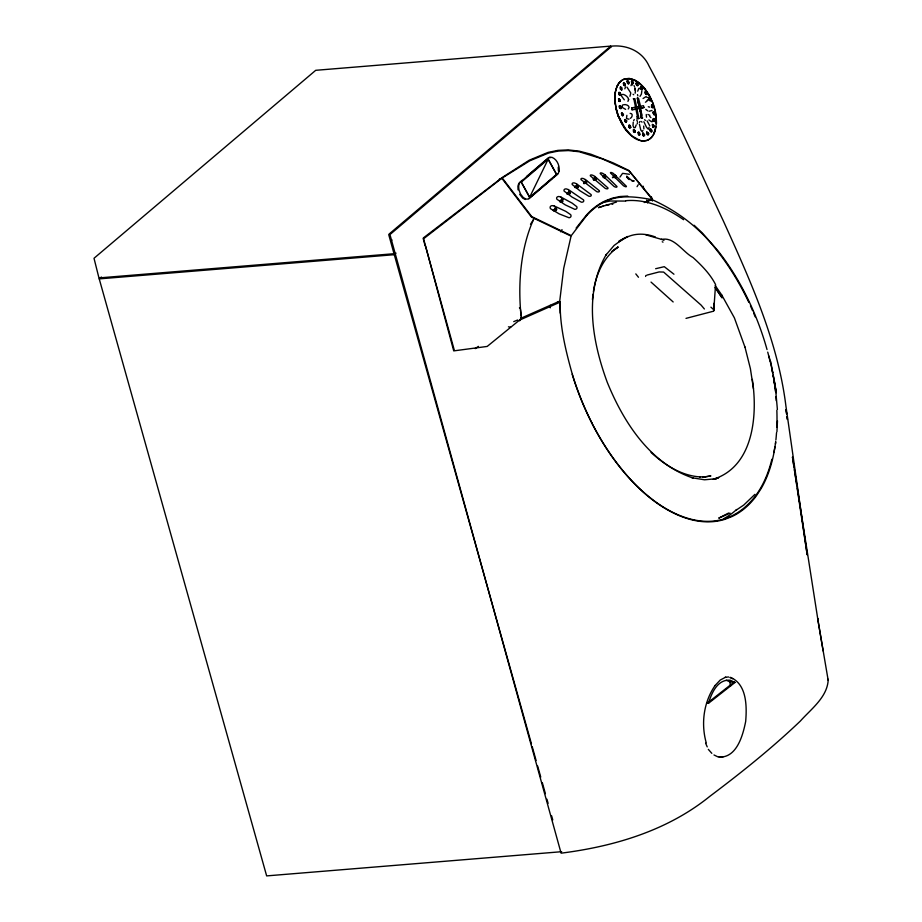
<?xml version="1.0" encoding="UTF-8"?>
<svg xmlns="http://www.w3.org/2000/svg" width="922" height="922" viewBox="0 0 922 922"><rect width="100%" height="100%" fill="white"/><g stroke="black" fill="none" stroke-linecap="round" stroke-linejoin="round"><path stroke-width="1.38" d="M521.241 317.214L519.685 320.821M643.89 128.907L643.671 126.072M776.923 431.876L777.477 420.847M661.696 239.466C674.097 236.481 683.006 252.179 692.987 257.469C701.619 265.363 710.263 274.076 715.564 284.564L713.72 311.129M615.412 92.523L614.951 100.037A33.895 19.074 69.3 0 0 618.408 116.253L621.935 123.951M592.42 299.592L593.03 294.233M533.999 218.376C520.227 248.686 517.703 285.082 521.287 318.09L559.723 301.125L563.711 268.348L571.064 236.124L531.521 217.131L501.833 178.257L499.275 179.168M555.044 209.156L555.159 208.291L556.554 208.591L556.346 209.259M604.233 176.425L604.348 175.572L605.316 175.722M637.24 123.859L637.402 122.695M633.23 122.211L633.011 125.599L633.875 127.685L635.189 127.582L636.203 124.908M773.881 452.506L775.725 442.456M593.422 291.629C595.762 275.885 602.193 260.154 614.571 249.666L614.052 250.104L617.994 247.073L611.597 251.625M615.262 92.673L616.127 89.273M656.164 126.787L654.389 132.941A33.918 19.085 69.3 0 1 647.29 140.282A31.233 17.564 68.9 0 1 639.845 140.421L631.731 135.811L624.217 127.305M644.282 202.529L651.958 198.91L629.184 171.031L602.412 158.93L579.212 151.761L568.378 150.574L558.213 151.07L548.521 153.052L529.816 160.785L502.248 177.981L531.752 216.612L571.283 235.629L586.68 215.494M647.498 201.664L652.465 199.083L628.792 170.42L613.026 162.825L590.887 154.216L579.074 151.104L568.136 149.894L557.879 150.378L548.129 152.384L529.297 160.174L502.536 177.289L423.843 237.565L423.14 238.279L425.111 245.782M645.619 276.462L645.838 275.494M575.386 185.875L575.524 187.512L577.368 186.901M637.724 91.197L638.739 88.535L639.395 88.155L640.594 89.238M635.154 93.226L635.489 90.587M630.982 85.665L631.282 84.732L632.469 84.939M639.372 122.568L639.672 121.635M642.945 130.44L642.115 131.616L640.778 130.06L639.395 124.216M518.879 183.155L517.91 186.152L518.06 189.863M615.977 89.422L617.187 86.368A33.918 19.085 69.3 0 1 624.286 79.027L629.115 78.358L634.417 79.914A33.918 19.085 69.3 0 1 644.985 88.789L649.491 95.485L653.018 103.195A34.713 19.339 69.4 0 1 656.118 115.481L656.51 123.225L654.217 133.045A33.895 19.062 69.3 0 1 647.117 140.386L642.3 141.054L636.998 139.51A33.895 19.062 69.3 0 1 626.441 130.636L618.547 116.114A33.918 19.085 69.3 0 1 615.089 99.887L615.066 96.084M654.055 133.033L654.758 131.108M708.407 703.359C711.588 693.24 717.339 679.203 730.166 680.206L735.03 682.441L708.407 703.359L707.232 703.198L733.866 682.28L735.03 682.441M533.446 219.793L530.507 224.242M560.207 313.123L560.161 301.851L557.533 301.725M548.221 159.114L529.585 197.366L521.276 182.13L548.221 159.114L556.542 174.35L529.747 197.308L521.276 182.13M635.8 273.892L638.473 277.268M714.227 310.126L714.101 303.361L714.227 310.126L710.92 307.176M633.668 120.644L634.244 119.537M626.879 115.331L626.464 118.5L628.942 119.215M647.048 100.775L647.636 99.68M391.17 241.184L391.919 239.858M560.714 231.825L562.028 229.624M715.092 685.495C703.659 702.034 700.812 723.701 706.264 742.913M637.044 186.67L638.255 184.677M619.964 177.07L622.592 173.336L629.449 174.281M646.253 114.512L646.506 117.186M576.135 228.068L586.611 214.918A168.634 94.805 69.7 0 1 605.362 200.812L612.485 198.115L619.964 196.524L627.709 196.098M554.641 208.199L555.874 208.003L555.263 208.603M603.829 175.468L605.074 175.284L605.547 176.54M627.94 101.385C630.199 98.516 625.969 95.173 623.376 94.39M622.442 105.027L622.258 107.459L625.623 109.361M652.015 110.456L649.146 111.262M562.42 201.711L562.916 201.134M569.658 194.081L570.142 193.505M555.943 210.689L556.773 209.409L556.15 209.202M577.633 187.973L578.117 187.397M586.3 183.42L586.795 182.844M595.497 180.02L595.992 179.444M605.143 177.958L605.961 176.678L605.351 176.482M615.274 177.635L615.769 177.059M754.922 494.353L743.777 505.037L735.963 510.281M643.06 98.527L646.011 96.626L647.463 97.605M715.023 685.588L720.232 680.044L725.66 677.209M628.228 109.015C631.201 106.341 625.9 103.783 623.468 104.762M639.995 96.349L641.389 94.171L641.896 90.494M561.671 851.698L266.654 875.9L99.23 278.882L394.293 254.691L396.022 253.147M629.957 96.314L630.786 92.972L626.995 87.152M519.973 182.21L522.152 180.332M526.52 176.575L548.371 157.8A10.338 5.82 67.2 0 1 550.907 157.616M529.032 198.368L539.958 188.975M542.148 187.108L551.978 178.649M554.157 176.77L557.43 173.958M99.23 278.882L101.42 277.026M610.79 46.1L389.222 233.958L388.715 234.58L394.017 253.723L98.942 277.925L94.009 258.275L315.716 70.314L610.79 46.1L611.067 46.734M501.833 178.257L423.59 238.752L453.728 350.89L487.196 346.43L519.443 320.165L560 302.185M646.818 101.282L645.435 102.227M630.279 118.362C632.434 117.463 633.276 113.245 630.141 113.371M475.268 348.62L478.368 346.361M615.216 249.055L617.994 247.073M797.15 488.199L807.199 554.894L785.924 406.129C777.88 341.105 750.439 280.83 723.701 221.729L723.102 220.427C698.715 168.807 676.137 116.218 648.996 65.969C642.53 51.54 627.294 44.74 612.035 46.1L389.948 234.568L561.095 853.173C614.386 846.396 667.516 830.595 709.905 796.274C741.253 772.705 771.968 748.145 800.365 721.039C810.968 709.145 827.115 697.366 828.175 680.263L817.641 618.362L823.15 650.978M728.622 513.035L718.745 518.141L730.097 513.116M623.122 238.902L614.11 245.448L605.869 255.14L606.353 254.357C583.361 293.45 592.558 342.235 607.149 382.019C623.26 421.711 649.814 463.524 692.998 478.022L692.065 477.78L704.535 479.786L716.29 478.737L713.19 479.279L718.676 477.631L716.14 478.599M618.662 241.334L621.094 239.835M618.881 241.875L623.572 239.052M622.315 239.075L627.824 236.458M624.148 238.74C633.541 232.77 645.216 233.185 655.323 236.954M586.542 182.867L585.309 183.386L586.035 182.349M595.739 179.467L594.506 179.986L595.232 178.949M577.875 187.431L576.63 187.95L576.446 187.281M605.362 177.45L604.21 177.934L604.89 176.955M569.9 193.528L568.655 194.046L569.393 192.998M615.516 177.082L614.283 177.6L615.009 176.563M562.662 201.157L561.429 201.688L562.155 200.639M556.162 210.17L555.021 210.654L555.689 209.686M556.542 174.35L548.071 159.172M513.738 321.628L517.622 320.015M642.161 118.166L640.329 105.431L638.485 98.205L637.356 98.078L638.197 103.391M633.241 98.781L634.912 98.712L638.9 118.489L637.286 118.558L636.998 116.575M631.72 107.909L631.824 109.879L644.052 107.471L643.441 105.696L631.72 107.909L632.342 109.683M637.286 118.558L638.9 118.489M642.692 117.97L640.974 118.051L640.583 115.1M644.052 107.471L642.023 107.978M603.195 206.032L598.424 207.646L616.507 202.056M713.547 479.186C753.747 466.313 757.792 414.958 752.306 379.38M646.829 275.136L659.08 271.944L663.621 272.071L701.089 305.09L704.385 308.985M655.634 268.717L664.278 266.677L673.959 274.226M686.003 318.378L713.075 311.313M593.641 180.193L593.388 179.548L594.31 179.329M604.037 177.312L603.172 177.52L603.161 176.759M585.113 182.729L583.476 182.959M613.165 177.162L614.087 176.943M568.471 193.39L566.834 193.62L567.122 194.265M561.233 201.019L559.596 201.25M554.837 210.043L553.315 210.251L553.58 210.861L554.203 210.85L553.961 209.478M602.562 202.586L610.007 201.019L625.658 201.065M634.209 180.989L631.87 180.908M633.771 109.534L636.364 109.061M605.477 205.433L609.154 204.811M702.702 477.204L710.908 475.925L702.887 477.193M594.771 177.785L596.269 178.061M614.536 175.399L616.046 175.676M594.932 178.534L596.234 178.522M585.574 181.185L587.072 181.461M576.895 185.748L578.405 186.025M568.92 191.845L570.43 192.122M561.682 199.475L563.192 199.763M612.116 204.246L612.842 204.177M625.542 86.841L624.839 88.812M725.234 677.221L728.726 676.979M625.808 200.708C646.714 198.795 666.825 208.038 683.594 219.701M705.353 476.789L699.579 476.928L700.466 476.928C681.473 475.856 664.681 464.953 651.047 452.414M723.297 756.708L717.812 756.824L713.974 754.957M719.033 757.066C736.851 758.045 742.948 735.157 745.679 721.43C746.924 706.31 746.924 684.251 730.42 677.347M583.764 183.605L584.433 183.593L584.168 182.13M574.809 187.512L575.524 187.512M559.885 201.895L560.553 201.895L560.288 200.42M454.189 349.795L425.526 246.128M622.477 94.424L621.682 94.424L621.382 95.876L624.309 99.83M726.248 680.206L729.89 681.877L733.866 682.28M508.437 326.826L510.615 327.16M614.513 174.65L626.441 186.336A4.149 1.095 36.5 0 1 623.503 185.795L610.433 172.898A4.149 1.095 36.5 0 1 613.361 173.44L616.011 176.137M594.736 177.036L595.727 178.43M585.539 180.435L586.415 181.069M576.861 184.999L578.371 186.486M568.886 191.096L569.877 192.491M561.659 198.726L562.524 199.359M651.808 199.59C636.503 196.87 619.941 194.415 605.362 201.434A167.608 94.217 69.8 0 0 586.703 215.552M645.826 234.845L661.258 239.294M631.558 79.027L624.125 79.188A33.895 19.074 69.3 0 0 617.037 86.53M647.947 114.478L649.883 115.354M648.304 106.745L649.664 107.136M633.644 180.747C630.832 181.646 624.655 172.783 627.214 177.577M631.397 79.015L634.255 80.076A33.895 19.074 69.3 0 1 644.801 88.938L649.307 95.634M662.25 241.783L663.01 242.117M661.408 239.19L663.944 240.342M730.028 677.566L732.633 678.753M652.303 199.763C677.889 211.219 700.536 228.714 717.454 251.13A169.971 95.611 69.4 0 1 744.699 293.991A169.971 95.611 69.4 0 1 748.779 302.266M525.402 199.498L522.682 198.103L519.697 194.358M647.786 110.871L645.78 109.361M641.009 121.462L642.046 122.142M633.08 94.275L633.725 94.712M644.57 119.745L645.423 120.39M628.274 178.88L629.196 179.594M648.881 119.918L651.451 121.681L652.246 121.692L652.546 120.229M519.42 307.856L520.077 308.421M673.164 301.967L651.024 282.086M694.105 225.245L702.23 232.909L717.881 250.692A170.558 95.911 69.4 0 1 745.253 293.703A170.57 95.957 69.4 0 1 767.023 349.565M649.618 116.276L650.944 117.624M708.315 749.356L711.819 753.343M647.071 120.851L649.814 125.876M715.276 285.659L721.834 295.132M623.929 127.432L626.28 130.624M715.011 287.468L722.099 297.864L715.91 288.551M636.745 119.883L637.39 121.45M721.753 295.028L734.385 317.848L745.034 347.34M623.203 126.268L618.247 116.241M634.002 85.619L634.532 86.495M651.209 99.38L644.639 88.927A33.895 19.074 69.3 0 0 642.127 86.092M705.595 743.178L707.232 746.878M612.45 177.174L612.738 177.819M614.029 175.33L614.306 175.987M594.252 177.715L594.529 178.372M585.055 181.115L585.332 181.772M576.388 185.679L576.665 186.336M568.413 191.776L568.69 192.433M561.175 199.417L561.452 200.062M651.047 99.38L652.845 103.333M567.791 194.254L567.526 192.779M643.867 121.704L646.483 127.236L648.385 129.264L649.088 127.305M827.679 678.811L828.175 680.263M394.293 254.691L531.452 743.904M532.225 746.67L536.097 760.489M537.641 766.021L540.741 777.073M542.297 782.605L545.398 793.658M546.942 799.19L548.106 803.339M551.598 815.774L552.762 819.912M744.918 346.879L750.393 368.639L753.435 388.588M637.356 98.078L641.505 117.843M651.393 196.859L652.476 200.996M643.164 186.175L643.89 188.952M646.783 200.097L647.509 202.875M637.505 94.586L637.84 95.865M633.771 98.585L637.817 118.362M638.497 104.682L639.107 107.275M768.983 356.123L771.956 369.031M770.608 361.263L775.264 385.684L777.384 409.426M639.372 108.566L639.903 111.159M772.187 370.241L772.624 372.672M773.074 375.104L773.523 377.536M774.307 381.869L776.301 392.737L773.132 375.45M772.198 370.31L772.659 372.88M641.021 111.239L641.735 115.238M520.481 309.458L521.149 315.566M818.01 620.471L792.459 456.978L793.946 466.924M794.372 469.759L796.723 485.364M787.434 419.395L787.031 416.594L787.423 419.441M729.89 681.877L730.489 686.256M628.62 99.76L628.562 99.057M558.248 167.239L558.398 170.962M593.365 178.73L593.388 179.548M656.303 119.537L656.326 123.341M656.164 123.329L656.141 119.526A33.895 19.074 69.3 0 0 655.922 116.898M560.161 301.851C559.781 326.469 565.693 350.671 572.308 374.217A169.971 95.623 69.4 0 0 592.131 423.382M550.284 305.297L550.284 307.833M652.684 103.322A33.895 19.074 69.3 0 1 655.761 115.55M736.62 509.509A177.888 100.072 69.4 0 1 723.862 518.579M619.907 81.931A33.895 19.074 69.3 0 0 616.876 86.518L615.101 92.661L614.79 100.025A33.895 19.074 69.3 0 0 615.158 104.002M634.094 80.064A33.895 19.074 69.3 0 1 636.802 81.609M637.701 82.231A33.895 19.074 69.3 0 1 639.499 83.637M591.97 423.21A169.971 95.611 69.4 0 0 684.954 517.415A167.965 94.493 69.4 0 0 724.404 518.844C739.986 513.934 752.479 502.098 760.581 488.164A167.965 94.493 69.4 0 0 771.875 459.271M775.921 396.644A170.57 95.946 69.4 0 1 776.289 400.77M776.843 410.278A170.57 95.946 69.4 0 1 776.831 427.393M776.52 432.81A170.57 95.946 69.4 0 1 775.898 439.817M618.247 116.241A33.895 19.074 69.3 0 1 615.861 108.081M572.205 374.274A170.858 96.119 69.4 0 0 592.108 423.578A170.57 95.957 69.4 0 0 651.554 499.102A170.582 95.957 69.4 0 0 676.875 514.614A168.576 94.828 69.4 0 0 724.865 519.328L731.987 516.539A178.58 100.463 69.4 0 0 756.317 495.909L761.111 488.579A168.576 94.828 69.4 0 0 775.01 446.628M775.736 441.2A168.576 94.828 69.4 0 1 775.39 443.931M767.726 352.123A170.57 95.957 69.4 0 1 769.985 361.067M773.996 381.443A170.57 95.957 69.4 0 1 774.434 384.255M775.01 388.45A170.57 95.957 69.4 0 1 775.367 391.239M750.45 305.873A169.971 95.611 69.4 0 1 752.606 310.714M753.654 313.157A169.971 95.611 69.4 0 1 755.187 316.845M652.914 112.357L654.067 114.881L652.891 112.357L654.044 112.046L654.655 114.72L654.044 112.046L652.891 112.357M626.614 120.897L626.176 122.384L625.473 122.188L624.609 120.309L626.153 122.396L626.591 120.909L624.851 119.514L626.614 120.897M636.134 83.176L636.56 85.147L637.863 85.608L638.128 84.836L637.263 85.723L636.134 84.133L636.606 82.692L637.309 82.934L637.897 83.787L637.309 82.934L636.134 83.176M648.558 133.506L648.108 134.935L647.394 134.693L648.558 134.474L648.581 133.506L646.829 132.03L646.806 133.851L646.829 132.03L648.558 133.506M618.627 92.73L619.042 94.701L620.345 95.173L620.402 93.353L619.803 92.5L620.61 94.401L619.734 95.277L618.616 93.687L619.1 92.258L618.627 92.73M653.329 106.433L653.295 107.378L652.926 105.408L651.612 104.878L652.108 107.54L652.811 107.816L651.531 106.664L651.612 104.878L653.329 106.433M649.941 129.345L650.275 131.304L650.436 128.953L651.727 130.163L651.6 131.904L650.944 131.95L651.889 131.212L651.151 129.276L649.941 129.345M620.276 100.394L620.206 101.316L618.985 101.397L618.558 98.758L618.985 101.397L620.206 101.316L619.204 98.712L620.276 100.394M633.391 82.531L633.333 83.453L632.112 83.545L631.685 80.894L632.999 81.505L632.331 80.848L631.363 81.609L632.112 83.545L633.333 83.453L633.391 82.531M648.788 98.158L649.065 100.106L650.39 100.786L649.065 100.106L648.788 98.158L650.575 99.069L650.702 100.118L650.01 98.158L648.788 98.158M635.235 131.212L635.154 132.123L633.898 132.123L633.356 131.212L634.613 132.48L635.235 131.212L633.564 129.495L633.218 130.175L634.198 129.506L635.235 131.212M619.354 105.949L619.584 107.874L620.898 108.635L620.61 106.03L619.907 105.627L621.14 106.964L620.898 108.635L619.584 107.874L619.354 105.949M627.121 81.113L627.352 83.038L628.666 83.787L628.908 82.116L628.666 83.787L628.02 83.741L627.121 81.113L628.366 81.182L627.121 81.113M654.113 126.268L653.444 127.478L653.767 125.219L652.453 124.458L652.741 127.075L652.453 124.458L654.113 126.268M638.093 132.399L637.955 133.264L638.658 132.111L639.372 132.549L639.591 135.131L638.266 134.312L638.911 135.05L639.983 134.52L639.372 132.549L638.093 132.399M625.266 84.674L624.551 85.758L623.837 85.285L623.652 82.738L624.344 82.865L623.272 83.314L623.837 85.285L625.104 85.516L624.989 83.625L625.266 84.674M653.272 118.8L654.044 121.462L653.099 119.641L653.848 118.558L654.562 119.03L654.712 121.589L655.046 119.998L653.295 118.788M623.433 114.685L622.696 115.757L621.993 115.285L621.428 113.314L622.673 115.769L623.456 114.674L621.831 112.738L623.433 114.685M640.94 86.576L641.021 88.454L642.323 89.411L642.761 88.858L641.654 89.238L640.755 87.394L640.963 86.564L642.254 86.875L642.715 87.867L640.963 86.564M644.547 135.004L643.752 136.018L643.06 135.499L643.752 136.018L644.57 134.992L642.98 132.987L642.599 134.52L642.98 132.987L644.547 135.004M620.322 87.141L620.391 89.008L621.705 89.976L621.624 87.452L621.728 89.964L620.414 88.996L620.921 86.945L620.356 87.129M559.193 170.916L558.121 173.82L528.571 199.048L525.989 199.083L523.281 197.55L520.527 194.012L519.086 190.289A10.338 5.82 67.2 0 1 519.835 182.591L549.397 157.374L551.978 157.328C557.188 159.483 559.642 165.568 559.193 170.916M630.706 127.248L629.795 128.054L629.104 127.443L628.689 126.429L629.795 128.054L630.706 127.248L629.242 125.035L628.746 125.473L629.922 125.334L630.706 127.248M645.446 91.578L645.158 93.214L646.38 94.597L646.944 94.309L645.688 94.159L645.077 92.188L645.469 91.566L646.783 92.384L647.094 93.445L645.469 91.566M554.157 205.94L552.117 205.606A4.149 2.57 24.8 0 0 550.48 208.695L559.216 213.904L569.047 217.753A4.149 2.57 24.8 0 0 570.683 214.665L565.843 211.38L554.157 205.94M560.853 197.008L558.824 196.501A4.149 2.432 26.2 0 0 556.876 199.221L565.232 204.868L574.809 209.352A4.149 2.432 26.2 0 0 576.757 206.643L572.17 203.151L560.853 197.008M568.367 189.575L566.362 188.906A4.149 2.236 27.7 0 0 564.16 191.131L572.113 197.124L581.402 202.195A4.149 2.236 27.7 0 0 583.591 199.97L568.367 189.575M576.55 183.812L574.579 182.982A4.149 1.913 29 0 0 572.239 184.561L579.823 190.693L588.801 196.213A4.149 1.913 29 0 0 591.14 194.623L576.55 183.812M585.435 179.571L583.511 178.603A4.149 1.648 30.5 0 0 581.01 179.617L596.834 191.718A4.149 1.648 30.5 0 0 599.335 190.693L585.435 179.571M594.886 176.459L593.007 175.364A4.149 1.464 32.4 0 0 590.334 175.871L605.281 188.411A4.149 1.464 32.4 0 0 607.955 187.904L594.886 176.459M604.867 174.754L603.057 173.543A4.149 1.337 34.6 0 0 600.199 173.578L614.121 186.532A4.149 1.337 34.6 0 0 616.979 186.498L604.867 174.754M628.02 178.488L626.776 176.817L628.02 178.488M635.27 90.333L634.866 88.063L635.27 90.333M786.616 413.794L786.005 409.587L786.604 413.817"/></g></svg>
